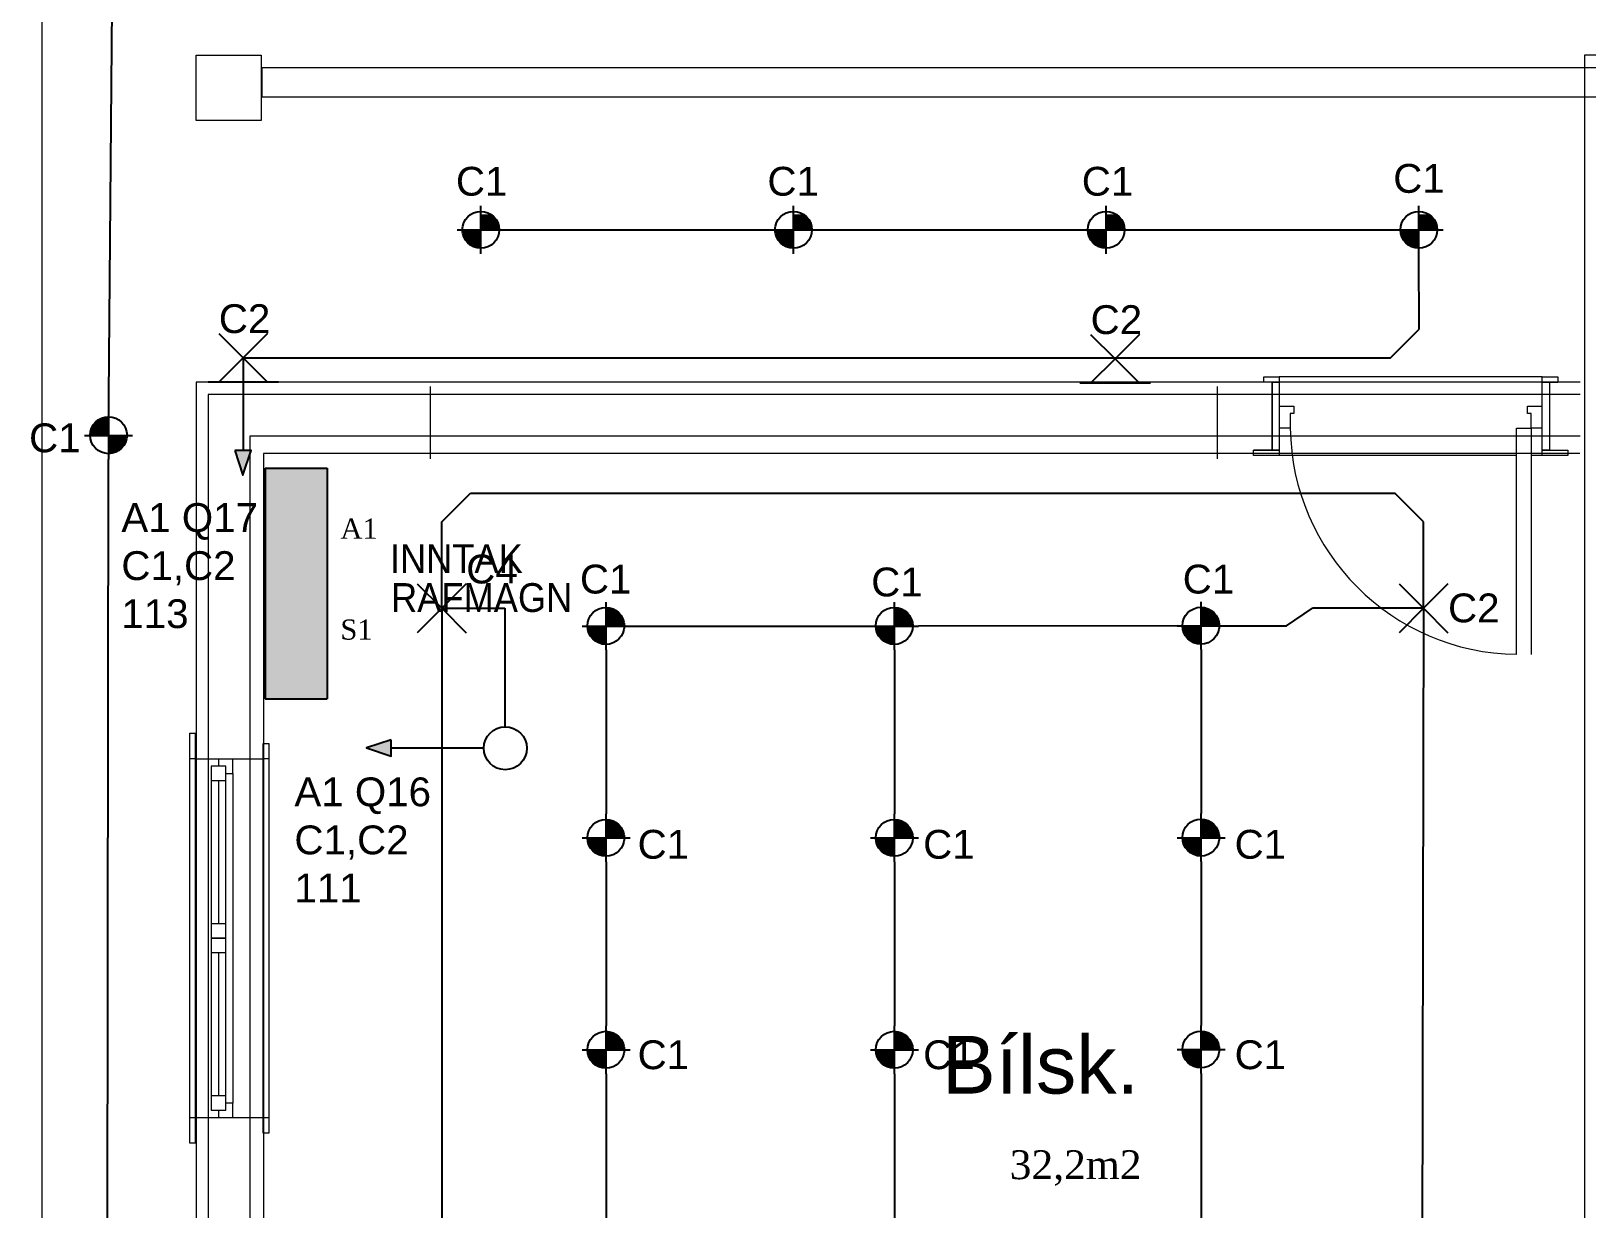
# Model space of a CAD drawing. Header units: millimetres. Extents: x 122681 to 489967, y 7796 to 82317.
# Drawn here: x 130197 to 135591, y 47527 to 51612 of the extents above; entities that cross this region are included whole.
import ezdxf

# ---------------------------------------------------------------- set-up
doc = ezdxf.new("R2010")
doc.units = ezdxf.units.MM
doc.layers.add('Grunnur', color=252, linetype='Continuous', lineweight=18)
doc.layers.add('R-Töflur', color=7, linetype='Continuous', lineweight=25)
for name, color, linetype in [('PDF2_Text', 7, 'Continuous'), ('PDF_R-SKYR-TEXTI', 7, 'Continuous'), ('PDF_R-TAKN-LAGSPENNA', 7, 'Continuous'), ('PDF_Text', 7, 'Continuous'), ('R-TAKN-LAGSPENNA', 7, 'Continuous')]:
    doc.layers.add(name, color=color, linetype=linetype)
doc.styles.add('PDF Arial', font='arial.ttf')
doc.styles.get("Standard").update_dxf_attribs({"font": 'arial.ttf'})
doc.styles.add('Standard 100', font='times.ttf', dxfattribs={"height": 100})
doc.styles.add('T-100', font='arial.ttf', dxfattribs={"width": 0.9, "height": 200})

msp = doc.modelspace()

# ---------------------------------------------------------------- hatches: boundary and pattern name
at = {"layer": 'R-Töflur', "linetype": 'Continuous', "lineweight": 25}
h = msp.add_hatch(color=256, dxfattribs=at)
h.dxf.hatch_style = 1
h.paths.add_polyline_path([(131008.1, 49296.4), (131223.2, 49296.4), (131223.6, 50096.5), (131008.6, 50096.5)])

# ---------------------------------------------------------------- linework, layer by layer
at = {"color": 7, "linetype": 'Continuous', "lineweight": 25}
for p, q in [((130465.6, 50210.5), (130477.6, 51696.4)), ((131840.3, 50922.5), (132758.3, 50922.5)), ((132924.5, 50922.5), (133842.5, 50922.5)), ((134008.6, 50922.5), (134926.6, 50922.5)), ((135009.8, 50578.7), (135009.2, 50840)), ((134910, 50478.7), (135009.8, 50578.7)), ((130932.5, 50478.7), (132567.2, 50478.7)), ((132567.2, 50478.7), (133958.7, 50478.7)), ((133958.7, 50478.7), (134910, 50478.7)), ((130463, 48376.3), (130464.9, 50126.3)), ((131620.8, 49910), (131720.8, 50010)), ((131720.8, 50010), (134925.5, 50010)), ((135025.4, 49910), (134925.5, 50010)), ((131620.8, 49610), (131620.8, 49910)), ((135024.8, 49610), (135025.4, 49910)), ((134550, 49549.3), (134640, 49610)), ((135024.8, 49610), (134640, 49610)), ((132274.1, 49548.3), (133108, 49548.3)), ((134171, 49549.3), (133274.1, 49548.3)), ((134337.1, 49549.3), (134550, 49549.3)), ((130461, 46460.2), (130463, 48376.3))]:
    msp.add_line(p, q, dxfattribs=at)
for p, q in [((130932.5, 50478.7), (130932.5, 50155.9)), ((134253.5, 49466.7), (134253.5, 48897.8)), ((132190.5, 49465.8), (132190.5, 48896.9)), ((133190.5, 49465.8), (133190.5, 48896.9)), ((131766.5, 49124.6), (131443.8, 49124.6)), ((132190.5, 48730.7), (132190.5, 48161.8)), ((133190.5, 48730.7), (133190.5, 48161.8)), ((134253.5, 48731.6), (134253.5, 48162.7)), ((132190.5, 47995.6), (132190.5, 47426.7)), ((133190.5, 47995.6), (133190.5, 47426.7)), ((134253.5, 47996.6), (134253.5, 47427.6))]:
    msp.add_line(p, q)
at = {"color": 2, "true_color": 0xf1eb1f}
for p, q in [((131620.8, 49610), (131620.8, 44000)), ((135024.8, 49610), (135014.7, 44000))]:
    msp.add_line(p, q, dxfattribs=at)
at = {"layer": 'Grunnur', "color": 252, "linetype": 'Continuous', "lineweight": 18}
for p, q in [((130234.4, 51936.7), (130234.4, 41139.4)), ((138579.1, 51528.3), (135582.8, 51528.3)), ((135582.8, 51528.3), (135582.8, 41558.3)), ((134470.8, 50394), (134470.8, 50413)), ((134470.8, 50413), (134524.8, 50413)), ((134524.8, 50394), (134470.8, 50394)), ((134499.8, 50394), (134470.8, 50394)), ((134499.8, 50159), (134499.8, 50394)), ((134499.8, 50394), (134524.8, 50394)), ((134499.8, 50394), (134499.8, 50381)), ((134524.8, 50413), (134524.8, 50394)), ((135436.8, 50413), (134524.8, 50413)), ((134524.8, 50396.5), (134524.8, 50159)), ((135436.8, 50413), (135490.8, 50413)), ((135436.8, 50394), (135436.8, 50413)), ((135436.8, 50159), (135436.8, 50396.5)), ((135436.8, 50394), (135461.8, 50394)), ((135490.8, 50394), (135436.8, 50394)), ((135461.8, 50394), (135461.8, 50159)), ((135461.8, 50394), (135490.8, 50394)), ((135461.8, 50394), (135461.8, 50381)), ((135490.8, 50413), (135490.8, 50394)), ((131582, 50129), (131582, 50379)), ((134310.1, 50129), (134310.1, 50379)), ((134499.8, 50381), (134499.8, 50343)), ((134499.8, 50343), (134499.8, 50320.3)), ((135461.8, 50381), (135461.8, 50343)), ((135461.8, 50343), (135461.8, 50320.3)), ((134499.8, 50320.3), (134499.8, 50244.1)), ((134524.8, 50320.3), (134524.8, 50244.1)), ((134524.8, 50311.4), (134575.6, 50311.4)), ((134575.6, 50286), (134562.9, 50286)), ((134562.9, 50286), (134562.9, 50235.2)), ((134575.6, 50311.4), (134575.6, 50286)), ((135386, 50286), (135386, 50311.4)), ((135386, 50311.4), (135436.8, 50311.4)), ((135398.7, 50286), (135386, 50286)), ((135398.7, 50235.2), (135398.7, 50286)), ((135436.8, 50244.1), (135436.8, 50320.3)), ((135461.8, 50320.3), (135461.8, 50244.1)), ((134499.8, 50244.1), (134499.8, 50203)), ((134562.9, 50235.2), (134524.8, 50235.2)), ((135347.9, 49450.4), (135347.9, 50235.2)), ((135347.9, 50235.2), (135398.7, 50235.2)), ((135436.8, 50235.2), (135398.7, 50235.2)), ((135398.7, 50235.2), (135398.7, 49450.4)), ((135461.8, 50244.1), (135461.8, 50203)), ((134499.8, 50203), (134499.8, 50190.5)), ((134499.8, 50190.5), (134499.8, 50171.5)), ((134499.8, 50171.5), (134499.8, 50159)), ((135461.8, 50203), (135461.8, 50190.5)), ((135461.8, 50190.5), (135461.8, 50171.5)), ((135461.8, 50171.5), (135461.8, 50159)), ((134435.8, 50140), (134435.8, 50159)), ((134435.8, 50159), (134524.8, 50159)), ((134499.8, 50159), (134435.8, 50159)), ((134524.8, 50140), (134435.8, 50140)), ((134524.8, 50159), (134499.8, 50159)), ((134524.8, 50159), (134524.8, 50140)), ((135347.9, 50140), (134524.8, 50140)), ((135436.8, 50140), (135398.7, 50140)), ((135461.8, 50159), (135436.8, 50159)), ((135436.8, 50159), (135525.8, 50159)), ((135436.8, 50140), (135436.8, 50159)), ((135525.8, 50140), (135436.8, 50140)), ((135461.8, 50159), (135525.8, 50159)), ((135525.8, 50159), (135525.8, 50140)), ((130747.8, 49176.6), (130766.8, 49176.6)), ((130747.8, 47754.6), (130747.8, 49176.6)), ((130747.8, 49087.6), (130747.8, 49176.6)), ((130747.8, 49176.6), (130766.8, 49176.6)), ((130766.8, 49176.6), (130766.8, 49087.6)), ((130766.8, 49087.6), (130766.8, 49176.6)), ((130766.8, 47754.6), (130766.8, 49176.6)), ((131001.8, 49141.6), (131020.8, 49141.6)), ((131001.8, 49087.6), (131001.8, 49141.6)), ((131001.8, 49141.6), (131020.8, 49141.6)), ((131001.8, 49087.6), (131001.8, 49141.6)), ((131001.8, 47789.6), (131001.8, 49141.6)), ((131020.8, 49141.6), (131020.8, 47789.6)), ((131020.8, 49141.6), (131020.8, 49087.6)), ((130766.8, 49087.6), (130747.8, 49087.6)), ((130766.8, 49087.6), (130779.3, 49087.6)), ((130779.3, 49087.6), (130798.3, 49087.6)), ((130798.3, 49087.6), (130810.8, 49087.6)), ((130810.8, 49087.6), (130846.8, 49087.6)), ((130821.8, 49062.6), (130821.8, 49012.6)), ((130871.8, 49062.6), (130821.8, 49062.6)), ((130846.8, 49087.6), (130846.8, 49062.6)), ((130846.8, 49087.6), (130896.8, 49087.6)), ((130871.8, 49012.6), (130871.8, 49062.6)), ((130871.8, 49037.6), (130896.8, 49037.6)), ((130896.8, 49062.6), (130896.8, 49087.6)), ((130896.8, 49087.6), (130950.8, 49087.6)), ((130896.8, 49037.6), (130896.8, 49062.6)), ((130896.8, 49037.6), (130896.8, 48465.6)), ((130950.8, 49087.6), (130988.8, 49087.6)), ((130986.3, 49087.6), (131001.8, 49087.6)), ((131020.8, 49087.6), (131001.8, 49087.6)), ((130821.8, 49012.6), (130821.8, 48515.6)), ((130821.8, 49012.6), (130871.8, 49012.6)), ((130846.8, 49012.6), (130846.8, 48515.6)), ((130871.8, 48515.6), (130871.8, 49012.6)), ((130871.8, 48515.6), (130821.8, 48515.6)), ((130821.8, 48515.6), (130821.8, 48465.6)), ((130871.8, 48465.6), (130871.8, 48515.6)), ((130821.8, 48465.6), (130871.8, 48465.6)), ((130821.8, 48465.6), (130821.8, 48415.6)), ((130871.8, 48465.6), (130821.8, 48465.6)), ((130871.8, 48415.6), (130871.8, 48465.6)), ((130896.8, 48465.6), (130896.8, 47893.6)), ((130821.8, 48415.6), (130821.8, 47918.6)), ((130821.8, 48415.6), (130871.8, 48415.6)), ((130846.8, 48415.6), (130846.8, 47918.6)), ((130871.8, 47918.6), (130871.8, 48415.6)), ((130871.8, 47918.6), (130821.8, 47918.6)), ((130821.8, 47918.6), (130821.8, 47868.6)), ((130871.8, 47868.6), (130871.8, 47918.6)), ((130821.8, 47868.6), (130871.8, 47868.6)), ((130846.8, 47868.6), (130846.8, 47843.6)), ((130896.8, 47893.6), (130871.8, 47893.6)), ((130896.8, 47868.6), (130896.8, 47893.6)), ((130896.8, 47843.6), (130896.8, 47868.6)), ((130747.8, 47754.6), (130747.8, 47843.6)), ((130747.8, 47843.6), (130766.8, 47843.6)), ((130766.8, 47843.6), (130766.8, 47754.6)), ((130766.8, 47843.6), (130766.8, 47754.6)), ((130766.8, 47843.6), (130779.3, 47843.6)), ((130779.3, 47843.6), (130798.3, 47843.6)), ((130798.3, 47843.6), (130810.8, 47843.6)), ((130810.8, 47843.6), (130846.8, 47843.6)), ((130846.8, 47843.6), (130896.8, 47843.6)), ((130896.8, 47843.6), (130950.8, 47843.6)), ((130950.8, 47843.6), (130988.8, 47843.6)), ((130986.3, 47843.6), (131001.8, 47843.6)), ((131001.8, 47789.6), (131001.8, 47843.6)), ((131001.8, 47843.6), (131020.8, 47843.6)), ((131001.8, 47843.6), (131001.8, 47789.6)), ((131020.8, 47843.6), (131020.8, 47789.6)), ((130766.8, 47754.6), (130747.8, 47754.6)), ((130766.8, 47754.6), (130747.8, 47754.6)), ((131020.8, 47789.6), (131001.8, 47789.6)), ((131020.8, 47789.6), (131001.8, 47789.6))]:
    msp.add_line(p, q, dxfattribs=at)
for points in [[(130768.8, 51528.3), (130994.9, 51528.3), (130994.9, 51302.2), (130768.8, 51302.2)], [(130997.9, 51486.3), (135629.7, 51486.3), (135629.7, 51383.7), (130997.9, 51383.7)]]:
    msp.add_lwpolyline(points, close=True, dxfattribs=at)
for points in [[(135567.8, 50394), (130768.8, 50394), (130768.8, 41828.4), (130768.8, 41558.3), (135567.8, 41558.3)], [(135567.8, 50352), (130810.8, 50352), (130810.8, 41828.4), (130810.8, 41600.3), (135567.8, 41600.3)], [(135567.8, 50207), (130955.8, 50207), (130955.8, 41828.4), (130955.8, 41745.3), (135567.8, 41745.3)], [(135567, 50147.3), (131003, 50147.3), (131003, 41816.7), (131003, 41781.5), (135567, 41781.5)]]:
    msp.add_lwpolyline(points, dxfattribs=at)
msp.add_arc((135357.1, 50244.6), 794.2, 180.6774, 269.3372, dxfattribs=at)
at = {"layer": 'PDF2_Text', "color": 7, "linetype": 'Continuous', "lineweight": 25}
for p, q in [((131620.8, 49610), (131840, 49610)), ((131840, 49610), (131840, 49200))]:
    msp.add_line(p, q, dxfattribs=at)
at = {"layer": 'PDF_R-SKYR-TEXTI', "lineweight": 25}
for points in [[(131756.7, 50840), (131756.7, 51006.2)], [(132840.9, 50840), (132840.9, 51006.2)], [(133925, 50840), (133925, 51006.2)], [(135009.2, 50840), (135009.2, 51006.2)], [(131674.2, 50922.5), (131840.3, 50922.5)], [(132758.3, 50922.5), (132924.5, 50922.5)], [(133842.5, 50922.5), (134008.6, 50922.5)], [(134926.6, 50922.5), (135092.8, 50922.5)], [(130465.1, 50292.5), (130464.9, 50126.3)], [(130382.5, 50210), (130548.6, 50209.8)], [(132190.5, 49465.8), (132190.5, 49631.9)], [(133190.5, 49465.8), (133190.5, 49631.9)], [(134253.5, 49466.7), (134253.5, 49632.9)], [(132108, 49548.3), (132274.1, 49548.3)], [(133108, 49548.3), (133274.1, 49548.3)], [(134171, 49549.3), (134337.1, 49549.3)], [(132190.5, 48730.7), (132190.5, 48896.9)], [(133190.5, 48730.7), (133190.5, 48896.9)], [(134253.5, 48731.6), (134253.5, 48897.8)], [(132108, 48813.3), (132274.1, 48813.3)], [(133108, 48813.3), (133274.1, 48813.3)], [(134171, 48814.2), (134337.1, 48814.2)], [(132190.5, 47995.6), (132190.5, 48161.8)], [(133190.5, 47995.6), (133190.5, 48161.8)], [(134253.5, 47996.6), (134253.5, 48162.7)], [(132108, 48078.2), (132274.1, 48078.2)], [(133108, 48078.2), (133274.1, 48078.2)], [(134171, 48079.1), (134337.1, 48079.1)]]:
    msp.add_lwpolyline(points, dxfattribs=at)
for centre in [(131756.2, 50923.1), (132840.3, 50923.1), (133924.5, 50923.1), (135008.6, 50923.1), (130465.6, 50210.5), (132190, 49548.9), (133190, 49548.9), (134253, 49549.8), (132190, 48813.8), (133190, 48813.8), (134253, 48814.7), (132190, 48078.7), (133190, 48078.7), (134253, 48079.6)]:
    msp.add_circle(centre, 64, dxfattribs=at)
at = {"layer": 'PDF_R-SKYR-TEXTI', "transparency": 33554559}
for points in [[(131792.7, 50976.5), (131756.7, 50976.5), (131802.2, 50968.1)], [(131756.7, 50976.5), (131802.2, 50968.1), (131756.7, 50968.1)], [(132876.8, 50976.5), (132840.9, 50976.5), (132886.4, 50968.1)], [(132840.9, 50976.5), (132886.4, 50968.1), (132840.9, 50968.1)], [(133961, 50976.5), (133925, 50976.5), (133970.5, 50968.1)], [(133925, 50976.5), (133970.5, 50968.1), (133925, 50968.1)], [(135045.1, 50976.5), (135009.2, 50976.5), (135054.7, 50968.1)], [(135009.2, 50976.5), (135054.7, 50968.1), (135009.2, 50968.1)], [(131756.7, 50922.5), (131693.2, 50922.5), (131756.7, 50912)], [(131693.2, 50922.5), (131756.7, 50912), (131694.3, 50912)], [(131802.2, 50968.1), (131756.7, 50968.1), (131809.6, 50958.5)], [(131756.7, 50968.1), (131809.6, 50958.5), (131756.7, 50958.5)], [(131809.6, 50958.5), (131756.7, 50958.5), (131816, 50946.9)], [(131756.7, 50958.5), (131816, 50946.9), (131756.7, 50946.9)], [(131816, 50946.9), (131756.7, 50946.9), (131819.1, 50935.2)], [(131756.7, 50946.9), (131819.1, 50935.2), (131756.7, 50935.2)], [(131819.1, 50935.2), (131756.7, 50935.2), (131821.3, 50922.5)], [(131756.7, 50935.2), (131821.3, 50922.5), (131756.7, 50922.5)], [(132840.9, 50922.5), (132777.4, 50922.5), (132840.9, 50912)], [(132777.4, 50922.5), (132840.9, 50912), (132778.4, 50912)], [(132886.4, 50968.1), (132840.9, 50968.1), (132893.8, 50958.5)], [(132840.9, 50968.1), (132893.8, 50958.5), (132840.9, 50958.5)], [(132893.8, 50958.5), (132840.9, 50958.5), (132900.1, 50946.9)], [(132840.9, 50958.5), (132900.1, 50946.9), (132840.9, 50946.9)], [(132900.1, 50946.9), (132840.9, 50946.9), (132903.3, 50935.2)], [(132840.9, 50946.9), (132903.3, 50935.2), (132840.9, 50935.2)], [(132903.3, 50935.2), (132840.9, 50935.2), (132905.4, 50922.5)], [(132840.9, 50935.2), (132905.4, 50922.5), (132840.9, 50922.5)], [(133925, 50922.5), (133861.5, 50922.5), (133925, 50912)], [(133861.5, 50922.5), (133925, 50912), (133862.6, 50912)], [(133970.5, 50968.1), (133925, 50968.1), (133977.9, 50958.5)], [(133925, 50968.1), (133977.9, 50958.5), (133925, 50958.5)], [(133977.9, 50958.5), (133925, 50958.5), (133984.3, 50946.9)], [(133925, 50958.5), (133984.3, 50946.9), (133925, 50946.9)], [(133984.3, 50946.9), (133925, 50946.9), (133987.4, 50935.2)], [(133925, 50946.9), (133987.4, 50935.2), (133925, 50935.2)], [(133987.4, 50935.2), (133925, 50935.2), (133989.6, 50922.5)], [(133925, 50935.2), (133989.6, 50922.5), (133925, 50922.5)], [(135009.2, 50922.5), (134945.7, 50922.5), (135009.2, 50912)], [(134945.7, 50922.5), (135009.2, 50912), (134946.7, 50912)], [(135054.7, 50968.1), (135009.2, 50968.1), (135062.1, 50958.5)], [(135009.2, 50968.1), (135062.1, 50958.5), (135009.2, 50958.5)], [(135062.1, 50958.5), (135009.2, 50958.5), (135068.4, 50946.9)], [(135009.2, 50958.5), (135068.4, 50946.9), (135009.2, 50946.9)], [(135068.4, 50946.9), (135009.2, 50946.9), (135071.6, 50935.2)], [(135009.2, 50946.9), (135071.6, 50935.2), (135009.2, 50935.2)], [(135071.6, 50935.2), (135009.2, 50935.2), (135073.7, 50922.5)], [(135009.2, 50935.2), (135073.7, 50922.5), (135009.2, 50922.5)], [(131756.7, 50912), (131694.3, 50912), (131756.7, 50901.4)], [(131694.3, 50912), (131756.7, 50901.4), (131696.4, 50901.4)], [(131756.7, 50901.4), (131696.4, 50901.4), (131756.7, 50890.8)], [(131696.4, 50901.4), (131756.7, 50890.8), (131701.7, 50890.8)], [(131756.7, 50890.8), (131701.7, 50890.8), (131756.7, 50882.3)], [(131701.7, 50890.8), (131756.7, 50882.3), (131708, 50882.3)], [(131756.7, 50882.3), (131708, 50882.3), (131756.7, 50873.9)], [(131708, 50882.3), (131756.7, 50873.9), (131715.4, 50873.9)], [(131756.7, 50873.9), (131715.4, 50873.9), (131756.7, 50867.5)], [(131715.4, 50873.9), (131756.7, 50867.5), (131725, 50867.5)], [(132840.9, 50912), (132778.4, 50912), (132840.9, 50901.4)], [(132778.4, 50912), (132840.9, 50901.4), (132780.5, 50901.4)], [(132840.9, 50901.4), (132780.5, 50901.4), (132840.9, 50890.8)], [(132780.5, 50901.4), (132840.9, 50890.8), (132785.8, 50890.8)], [(132840.9, 50890.8), (132785.8, 50890.8), (132840.9, 50882.3)], [(132785.8, 50890.8), (132840.9, 50882.3), (132792.2, 50882.3)], [(132840.9, 50882.3), (132792.2, 50882.3), (132840.9, 50873.9)], [(132792.2, 50882.3), (132840.9, 50873.9), (132799.6, 50873.9)], [(132840.9, 50873.9), (132799.6, 50873.9), (132840.9, 50867.5)], [(132799.6, 50873.9), (132840.9, 50867.5), (132809.1, 50867.5)], [(133925, 50912), (133862.6, 50912), (133925, 50901.4)], [(133862.6, 50912), (133925, 50901.4), (133864.7, 50901.4)], [(133925, 50901.4), (133864.7, 50901.4), (133925, 50890.8)], [(133864.7, 50901.4), (133925, 50890.8), (133870, 50890.8)], [(133925, 50890.8), (133870, 50890.8), (133925, 50882.3)], [(133870, 50890.8), (133925, 50882.3), (133876.3, 50882.3)], [(133925, 50882.3), (133876.3, 50882.3), (133925, 50873.9)], [(133876.3, 50882.3), (133925, 50873.9), (133883.7, 50873.9)], [(133925, 50873.9), (133883.7, 50873.9), (133925, 50867.5)], [(133883.7, 50873.9), (133925, 50867.5), (133893.3, 50867.5)], [(135009.2, 50912), (134946.7, 50912), (135009.2, 50901.4)], [(134946.7, 50912), (135009.2, 50901.4), (134948.8, 50901.4)], [(135009.2, 50901.4), (134948.8, 50901.4), (135009.2, 50890.8)], [(134948.8, 50901.4), (135009.2, 50890.8), (134954.1, 50890.8)], [(135009.2, 50890.8), (134954.1, 50890.8), (135009.2, 50882.3)], [(134954.1, 50890.8), (135009.2, 50882.3), (134960.5, 50882.3)], [(135009.2, 50882.3), (134960.5, 50882.3), (135009.2, 50873.9)], [(134960.5, 50882.3), (135009.2, 50873.9), (134967.9, 50873.9)], [(135009.2, 50873.9), (134967.9, 50873.9), (135009.2, 50867.5)], [(134967.9, 50873.9), (135009.2, 50867.5), (134977.4, 50867.5)], [(131756.7, 50867.5), (131725, 50867.5), (131756.7, 50863.3)], [(131725, 50867.5), (131756.7, 50863.3), (131735.5, 50863.3)], [(131735.5, 50863.3), (131746.1, 50860.1), (131756.7, 50860.1)], [(131735.5, 50863.3), (131756.7, 50863.3), (131756.7, 50860.1)], [(131746.1, 50860.1), (131756.7, 50860.1), (131756.7, 50859)], [(132840.9, 50867.5), (132809.1, 50867.5), (132840.9, 50863.3)], [(132809.1, 50867.5), (132840.9, 50863.3), (132819.7, 50863.3)], [(132819.7, 50863.3), (132830.3, 50860.1), (132840.9, 50860.1)], [(132819.7, 50863.3), (132840.9, 50863.3), (132840.9, 50860.1)], [(132830.3, 50860.1), (132840.9, 50860.1), (132840.9, 50859)], [(133925, 50867.5), (133893.3, 50867.5), (133925, 50863.3)], [(133893.3, 50867.5), (133925, 50863.3), (133903.8, 50863.3)], [(133903.8, 50863.3), (133914.4, 50860.1), (133925, 50860.1)], [(133903.8, 50863.3), (133925, 50863.3), (133925, 50860.1)], [(133914.4, 50860.1), (133925, 50860.1), (133925, 50859)], [(135009.2, 50867.5), (134977.4, 50867.5), (135009.2, 50863.3)], [(134977.4, 50867.5), (135009.2, 50863.3), (134988, 50863.3)], [(134988, 50863.3), (134998.6, 50860.1), (135009.2, 50860.1)], [(134988, 50863.3), (135009.2, 50863.3), (135009.2, 50860.1)], [(134998.6, 50860.1), (135009.2, 50860.1), (135009.2, 50859)], [(130405.8, 50231.2), (130402.6, 50220.6), (130402.6, 50210)], [(130405.8, 50231.2), (130405.8, 50210), (130402.6, 50210)], [(130410, 50210), (130410, 50241.7), (130405.8, 50210)], [(130410, 50241.7), (130405.8, 50210), (130405.8, 50231.2)], [(130416.3, 50210), (130416.4, 50251.3), (130410, 50210)], [(130416.4, 50251.3), (130410, 50210), (130410, 50241.7)], [(130424.8, 50210), (130424.9, 50258.7), (130416.3, 50210)], [(130424.9, 50258.7), (130416.3, 50210), (130416.4, 50251.3)], [(130433.3, 50210), (130433.3, 50265), (130424.8, 50210)], [(130433.3, 50265), (130424.8, 50210), (130424.9, 50258.7)], [(130443.9, 50210), (130443.9, 50270.3), (130433.3, 50210)], [(130443.9, 50270.3), (130433.3, 50210), (130433.3, 50265)], [(130454.4, 50210), (130454.5, 50272.4), (130443.9, 50210)], [(130454.5, 50272.4), (130443.9, 50210), (130443.9, 50270.3)], [(130465, 50209.9), (130465.1, 50273.4), (130454.4, 50210)], [(130465.1, 50273.4), (130454.4, 50210), (130454.5, 50272.4)], [(130402.6, 50220.6), (130402.6, 50210), (130401.5, 50210)], [(130477.7, 50147.5), (130477.7, 50209.9), (130465, 50145.4)], [(130477.7, 50209.9), (130465, 50145.4), (130465, 50209.9)], [(130489.3, 50150.6), (130489.4, 50209.9), (130477.7, 50147.5)], [(130489.4, 50209.9), (130477.7, 50147.5), (130477.7, 50209.9)], [(130501, 50157), (130501, 50209.9), (130489.3, 50150.6)], [(130501, 50209.9), (130489.3, 50150.6), (130489.4, 50209.9)], [(130510.5, 50164.4), (130510.5, 50209.9), (130501, 50157)], [(130510.5, 50209.9), (130501, 50157), (130501, 50209.9)], [(130519, 50173.9), (130519, 50209.9), (130510.5, 50164.4)], [(130519, 50209.9), (130510.5, 50164.4), (130510.5, 50209.9)], [(130524.3, 50185.5), (130524.3, 50209.9), (130519, 50173.9)], [(130524.3, 50209.9), (130519, 50173.9), (130519, 50209.9)], [(130528.5, 50197.2), (130528.5, 50209.9), (130524.3, 50185.5)], [(130528.5, 50209.9), (130524.3, 50185.5), (130524.3, 50209.9)], [(130529.6, 50209.9), (130528.5, 50197.2), (130528.5, 50209.9)], [(132190.5, 49612.9), (132203.2, 49611.8), (132190.5, 49611.8)], [(132203.2, 49611.8), (132190.5, 49611.8), (132214.9, 49607.6)], [(132190.5, 49611.8), (132214.9, 49607.6), (132190.5, 49607.6)], [(132214.9, 49607.6), (132190.5, 49607.6), (132226.5, 49602.3)], [(132190.5, 49607.6), (132226.5, 49602.3), (132190.5, 49602.3)], [(132226.5, 49602.3), (132190.5, 49602.3), (132236, 49593.8)], [(132190.5, 49602.3), (132236, 49593.8), (132190.5, 49593.8)], [(132236, 49593.8), (132190.5, 49593.8), (132243.4, 49584.3)], [(132190.5, 49593.8), (132243.4, 49584.3), (132190.5, 49584.3)], [(132243.4, 49584.3), (132190.5, 49584.3), (132249.8, 49572.7)], [(132190.5, 49584.3), (132249.8, 49572.7), (132190.5, 49572.7)], [(133190.5, 49612.9), (133203.2, 49611.8), (133190.5, 49611.8)], [(133203.2, 49611.8), (133190.5, 49611.8), (133214.9, 49607.6)], [(133190.5, 49611.8), (133214.9, 49607.6), (133190.5, 49607.6)], [(133214.9, 49607.6), (133190.5, 49607.6), (133226.5, 49602.3)], [(133190.5, 49607.6), (133226.5, 49602.3), (133190.5, 49602.3)], [(133226.5, 49602.3), (133190.5, 49602.3), (133236, 49593.8)], [(133190.5, 49602.3), (133236, 49593.8), (133190.5, 49593.8)], [(133236, 49593.8), (133190.5, 49593.8), (133243.4, 49584.3)], [(133190.5, 49593.8), (133243.4, 49584.3), (133190.5, 49584.3)], [(133243.4, 49584.3), (133190.5, 49584.3), (133249.8, 49572.7)], [(133190.5, 49584.3), (133249.8, 49572.7), (133190.5, 49572.7)], [(134253.5, 49613.8), (134266.2, 49612.8), (134253.5, 49612.8)], [(134266.2, 49612.8), (134253.5, 49612.8), (134277.9, 49608.5)], [(134253.5, 49612.8), (134277.9, 49608.5), (134253.5, 49608.5)], [(134277.9, 49608.5), (134253.5, 49608.5), (134289.5, 49603.2)], [(134253.5, 49608.5), (134289.5, 49603.2), (134253.5, 49603.2)], [(134289.5, 49603.2), (134253.5, 49603.2), (134299, 49594.8)], [(134253.5, 49603.2), (134299, 49594.8), (134253.5, 49594.8)], [(134299, 49594.8), (134253.5, 49594.8), (134306.4, 49585.2)], [(134253.5, 49594.8), (134306.4, 49585.2), (134253.5, 49585.2)], [(134306.4, 49585.2), (134253.5, 49585.2), (134312.8, 49573.6)], [(134253.5, 49585.2), (134312.8, 49573.6), (134253.5, 49573.6)], [(132190.5, 49548.3), (132127, 49548.3), (132190.5, 49537.7)], [(132127, 49548.3), (132190.5, 49537.7), (132128.1, 49537.7)], [(132190.5, 49537.7), (132128.1, 49537.7), (132190.5, 49527.2)], [(132128.1, 49537.7), (132190.5, 49527.2), (132130.2, 49527.2)], [(132190.5, 49527.2), (132130.2, 49527.2), (132190.5, 49516.6)], [(132130.2, 49527.2), (132190.5, 49516.6), (132135.5, 49516.6)], [(132249.8, 49572.7), (132190.5, 49572.7), (132253, 49561)], [(132190.5, 49572.7), (132253, 49561), (132190.5, 49561)], [(132253, 49561), (132190.5, 49561), (132255.1, 49548.3)], [(132190.5, 49561), (132255.1, 49548.3), (132190.5, 49548.3)], [(133190.5, 49548.3), (133127, 49548.3), (133190.5, 49537.7)], [(133127, 49548.3), (133190.5, 49537.7), (133128.1, 49537.7)], [(133190.5, 49537.7), (133128.1, 49537.7), (133190.5, 49527.2)], [(133128.1, 49537.7), (133190.5, 49527.2), (133130.2, 49527.2)], [(133190.5, 49527.2), (133130.2, 49527.2), (133190.5, 49516.6)], [(133130.2, 49527.2), (133190.5, 49516.6), (133135.5, 49516.6)], [(133249.8, 49572.7), (133190.5, 49572.7), (133253, 49561)], [(133190.5, 49572.7), (133253, 49561), (133190.5, 49561)], [(133253, 49561), (133190.5, 49561), (133255.1, 49548.3)], [(133190.5, 49561), (133255.1, 49548.3), (133190.5, 49548.3)], [(134253.5, 49549.3), (134190, 49549.3), (134253.5, 49538.7)], [(134190, 49549.3), (134253.5, 49538.7), (134191.1, 49538.7)], [(134253.5, 49538.7), (134191.1, 49538.7), (134253.5, 49528.1)], [(134191.1, 49538.7), (134253.5, 49528.1), (134193.2, 49528.1)], [(134253.5, 49528.1), (134193.2, 49528.1), (134253.5, 49517.5)], [(134193.2, 49528.1), (134253.5, 49517.5), (134198.5, 49517.5)], [(134312.8, 49573.6), (134253.5, 49573.6), (134316, 49562)], [(134253.5, 49573.6), (134316, 49562), (134253.5, 49562)], [(134316, 49562), (134253.5, 49562), (134318.1, 49549.3)], [(134253.5, 49562), (134318.1, 49549.3), (134253.5, 49549.3)], [(132190.5, 49516.6), (132135.5, 49516.6), (132190.5, 49508.1)], [(132135.5, 49516.6), (132190.5, 49508.1), (132141.8, 49508.1)], [(132190.5, 49508.1), (132141.8, 49508.1), (132190.5, 49499.6)], [(132141.8, 49508.1), (132190.5, 49499.6), (132149.3, 49499.6)], [(132190.5, 49499.6), (132149.3, 49499.6), (132190.5, 49493.3)], [(132149.3, 49499.6), (132190.5, 49493.3), (132158.8, 49493.3)], [(132190.5, 49493.3), (132158.8, 49493.3), (132190.5, 49489.1)], [(132158.8, 49493.3), (132190.5, 49489.1), (132169.4, 49489.1)], [(132169.4, 49489.1), (132179.9, 49485.9), (132190.5, 49485.9)], [(132169.4, 49489.1), (132190.5, 49489.1), (132190.5, 49485.9)], [(132179.9, 49485.9), (132190.5, 49485.9), (132190.5, 49484.8)], [(133190.5, 49516.6), (133135.5, 49516.6), (133190.5, 49508.1)], [(133135.5, 49516.6), (133190.5, 49508.1), (133141.8, 49508.1)], [(133190.5, 49508.1), (133141.8, 49508.1), (133190.5, 49499.6)], [(133141.8, 49508.1), (133190.5, 49499.6), (133149.3, 49499.6)], [(133190.5, 49499.6), (133149.3, 49499.6), (133190.5, 49493.3)], [(133149.3, 49499.6), (133190.5, 49493.3), (133158.8, 49493.3)], [(133190.5, 49493.3), (133158.8, 49493.3), (133190.5, 49489.1)], [(133158.8, 49493.3), (133190.5, 49489.1), (133169.4, 49489.1)], [(133169.4, 49489.1), (133179.9, 49485.9), (133190.5, 49485.9)], [(133169.4, 49489.1), (133190.5, 49489.1), (133190.5, 49485.9)], [(133179.9, 49485.9), (133190.5, 49485.9), (133190.5, 49484.8)], [(134253.5, 49517.5), (134198.5, 49517.5), (134253.5, 49509)], [(134198.5, 49517.5), (134253.5, 49509), (134204.8, 49509)], [(134253.5, 49509), (134204.8, 49509), (134253.5, 49500.6)], [(134204.8, 49509), (134253.5, 49500.6), (134212.3, 49500.6)], [(134253.5, 49500.6), (134212.3, 49500.6), (134253.5, 49494.2)], [(134212.3, 49500.6), (134253.5, 49494.2), (134221.8, 49494.2)], [(134253.5, 49494.2), (134221.8, 49494.2), (134253.5, 49490)], [(134221.8, 49494.2), (134253.5, 49490), (134232.4, 49490)], [(134232.4, 49490), (134242.9, 49486.8), (134253.5, 49486.8)], [(134232.4, 49490), (134253.5, 49490), (134253.5, 49486.8)], [(134242.9, 49486.8), (134253.5, 49486.8), (134253.5, 49485.8)], [(132190.5, 48877.8), (132203.2, 48876.7), (132190.5, 48876.7)], [(132203.2, 48876.7), (132190.5, 48876.7), (132214.9, 48872.5)], [(132190.5, 48876.7), (132214.9, 48872.5), (132190.5, 48872.5)], [(132214.9, 48872.5), (132190.5, 48872.5), (132226.5, 48867.2)], [(132190.5, 48872.5), (132226.5, 48867.2), (132190.5, 48867.2)], [(133190.5, 48877.8), (133203.2, 48876.7), (133190.5, 48876.7)], [(133203.2, 48876.7), (133190.5, 48876.7), (133214.9, 48872.5)], [(133190.5, 48876.7), (133214.9, 48872.5), (133190.5, 48872.5)], [(133214.9, 48872.5), (133190.5, 48872.5), (133226.5, 48867.2)], [(133190.5, 48872.5), (133226.5, 48867.2), (133190.5, 48867.2)], [(134253.5, 48878.7), (134266.2, 48877.7), (134253.5, 48877.7)], [(134266.2, 48877.7), (134253.5, 48877.7), (134277.9, 48873.4)], [(134253.5, 48877.7), (134277.9, 48873.4), (134253.5, 48873.4)], [(134277.9, 48873.4), (134253.5, 48873.4), (134289.5, 48868.2)], [(134253.5, 48873.4), (134289.5, 48868.2), (134253.5, 48868.2)], [(132226.5, 48867.2), (132190.5, 48867.2), (132236, 48858.8)], [(132190.5, 48867.2), (132236, 48858.8), (132190.5, 48858.8)], [(132236, 48858.8), (132190.5, 48858.8), (132243.4, 48849.2)], [(132190.5, 48858.8), (132243.4, 48849.2), (132190.5, 48849.2)], [(132243.4, 48849.2), (132190.5, 48849.2), (132249.8, 48837.6)], [(132190.5, 48849.2), (132249.8, 48837.6), (132190.5, 48837.6)], [(132249.8, 48837.6), (132190.5, 48837.6), (132253, 48826)], [(132190.5, 48837.6), (132253, 48826), (132190.5, 48826)], [(132253, 48826), (132190.5, 48826), (132255.1, 48813.3)], [(132190.5, 48826), (132255.1, 48813.3), (132190.5, 48813.3)], [(133226.5, 48867.2), (133190.5, 48867.2), (133236, 48858.8)], [(133190.5, 48867.2), (133236, 48858.8), (133190.5, 48858.8)], [(133236, 48858.8), (133190.5, 48858.8), (133243.4, 48849.2)], [(133190.5, 48858.8), (133243.4, 48849.2), (133190.5, 48849.2)], [(133243.4, 48849.2), (133190.5, 48849.2), (133249.8, 48837.6)], [(133190.5, 48849.2), (133249.8, 48837.6), (133190.5, 48837.6)], [(133249.8, 48837.6), (133190.5, 48837.6), (133253, 48826)], [(133190.5, 48837.6), (133253, 48826), (133190.5, 48826)], [(133253, 48826), (133190.5, 48826), (133255.1, 48813.3)], [(133190.5, 48826), (133255.1, 48813.3), (133190.5, 48813.3)], [(134289.5, 48868.2), (134253.5, 48868.2), (134299, 48859.7)], [(134253.5, 48868.2), (134299, 48859.7), (134253.5, 48859.7)], [(134299, 48859.7), (134253.5, 48859.7), (134306.4, 48850.2)], [(134253.5, 48859.7), (134306.4, 48850.2), (134253.5, 48850.2)], [(134306.4, 48850.2), (134253.5, 48850.2), (134312.8, 48838.5)], [(134253.5, 48850.2), (134312.8, 48838.5), (134253.5, 48838.5)], [(134312.8, 48838.5), (134253.5, 48838.5), (134316, 48826.9)], [(134253.5, 48838.5), (134316, 48826.9), (134253.5, 48826.9)], [(134316, 48826.9), (134253.5, 48826.9), (134318.1, 48814.2)], [(134253.5, 48826.9), (134318.1, 48814.2), (134253.5, 48814.2)], [(132190.5, 48813.3), (132127, 48813.3), (132190.5, 48802.7)], [(132127, 48813.3), (132190.5, 48802.7), (132128.1, 48802.7)], [(132190.5, 48802.7), (132128.1, 48802.7), (132190.5, 48792.1)], [(132128.1, 48802.7), (132190.5, 48792.1), (132130.2, 48792.1)], [(132190.5, 48792.1), (132130.2, 48792.1), (132190.5, 48781.5)], [(132130.2, 48792.1), (132190.5, 48781.5), (132135.5, 48781.5)], [(132190.5, 48781.5), (132135.5, 48781.5), (132190.5, 48773)], [(132135.5, 48781.5), (132190.5, 48773), (132141.8, 48773)], [(132190.5, 48773), (132141.8, 48773), (132190.5, 48764.6)], [(132141.8, 48773), (132190.5, 48764.6), (132149.3, 48764.6)], [(133190.5, 48813.3), (133127, 48813.3), (133190.5, 48802.7)], [(133127, 48813.3), (133190.5, 48802.7), (133128.1, 48802.7)], [(133190.5, 48802.7), (133128.1, 48802.7), (133190.5, 48792.1)], [(133128.1, 48802.7), (133190.5, 48792.1), (133130.2, 48792.1)], [(133190.5, 48792.1), (133130.2, 48792.1), (133190.5, 48781.5)], [(133130.2, 48792.1), (133190.5, 48781.5), (133135.5, 48781.5)], [(133190.5, 48781.5), (133135.5, 48781.5), (133190.5, 48773)], [(133135.5, 48781.5), (133190.5, 48773), (133141.8, 48773)], [(133190.5, 48773), (133141.8, 48773), (133190.5, 48764.6)], [(133141.8, 48773), (133190.5, 48764.6), (133149.3, 48764.6)], [(134253.5, 48814.2), (134190, 48814.2), (134253.5, 48803.6)], [(134190, 48814.2), (134253.5, 48803.6), (134191.1, 48803.6)], [(134253.5, 48803.6), (134191.1, 48803.6), (134253.5, 48793)], [(134191.1, 48803.6), (134253.5, 48793), (134193.2, 48793)], [(134253.5, 48793), (134193.2, 48793), (134253.5, 48782.4)], [(134193.2, 48793), (134253.5, 48782.4), (134198.5, 48782.4)], [(134253.5, 48782.4), (134198.5, 48782.4), (134253.5, 48774)], [(134198.5, 48782.4), (134253.5, 48774), (134204.8, 48774)], [(134253.5, 48774), (134204.8, 48774), (134253.5, 48765.5)], [(134204.8, 48774), (134253.5, 48765.5), (134212.3, 48765.5)], [(134253.5, 48765.5), (134212.3, 48765.5), (134253.5, 48759.1)], [(134212.3, 48765.5), (134253.5, 48759.1), (134221.8, 48759.1)], [(132190.5, 48764.6), (132149.3, 48764.6), (132190.5, 48758.2)], [(132149.3, 48764.6), (132190.5, 48758.2), (132158.8, 48758.2)], [(132190.5, 48758.2), (132158.8, 48758.2), (132190.5, 48754)], [(132158.8, 48758.2), (132190.5, 48754), (132169.4, 48754)], [(132169.4, 48754), (132179.9, 48750.8), (132190.5, 48750.8)], [(132169.4, 48754), (132190.5, 48754), (132190.5, 48750.8)], [(132179.9, 48750.8), (132190.5, 48750.8), (132190.5, 48749.8)], [(133190.5, 48764.6), (133149.3, 48764.6), (133190.5, 48758.2)], [(133149.3, 48764.6), (133190.5, 48758.2), (133158.8, 48758.2)], [(133190.5, 48758.2), (133158.8, 48758.2), (133190.5, 48754)], [(133158.8, 48758.2), (133190.5, 48754), (133169.4, 48754)], [(133169.4, 48754), (133179.9, 48750.8), (133190.5, 48750.8)], [(133169.4, 48754), (133190.5, 48754), (133190.5, 48750.8)], [(133179.9, 48750.8), (133190.5, 48750.8), (133190.5, 48749.8)], [(134253.5, 48759.1), (134221.8, 48759.1), (134253.5, 48754.9)], [(134221.8, 48759.1), (134253.5, 48754.9), (134232.4, 48754.9)], [(134232.4, 48754.9), (134242.9, 48751.7), (134253.5, 48751.7)], [(134232.4, 48754.9), (134253.5, 48754.9), (134253.5, 48751.7)], [(134242.9, 48751.7), (134253.5, 48751.7), (134253.5, 48750.7)], [(132190.5, 48142.7), (132203.2, 48141.7), (132190.5, 48141.7)], [(132203.2, 48141.7), (132190.5, 48141.7), (132214.9, 48137.4)], [(132190.5, 48141.7), (132214.9, 48137.4), (132190.5, 48137.4)], [(132214.9, 48137.4), (132190.5, 48137.4), (132226.5, 48132.1)], [(132190.5, 48137.4), (132226.5, 48132.1), (132190.5, 48132.1)], [(132226.5, 48132.1), (132190.5, 48132.1), (132236, 48123.7)], [(132190.5, 48132.1), (132236, 48123.7), (132190.5, 48123.7)], [(132236, 48123.7), (132190.5, 48123.7), (132243.4, 48114.2)], [(132190.5, 48123.7), (132243.4, 48114.2), (132190.5, 48114.2)], [(133190.5, 48142.7), (133203.2, 48141.7), (133190.5, 48141.7)], [(133203.2, 48141.7), (133190.5, 48141.7), (133214.9, 48137.4)], [(133190.5, 48141.7), (133214.9, 48137.4), (133190.5, 48137.4)], [(133214.9, 48137.4), (133190.5, 48137.4), (133226.5, 48132.1)], [(133190.5, 48137.4), (133226.5, 48132.1), (133190.5, 48132.1)], [(133226.5, 48132.1), (133190.5, 48132.1), (133236, 48123.7)], [(133190.5, 48132.1), (133236, 48123.7), (133190.5, 48123.7)], [(133236, 48123.7), (133190.5, 48123.7), (133243.4, 48114.2)], [(133190.5, 48123.7), (133243.4, 48114.2), (133190.5, 48114.2)], [(134253.5, 48143.7), (134266.2, 48142.6), (134253.5, 48142.6)], [(134266.2, 48142.6), (134253.5, 48142.6), (134277.9, 48138.4)], [(134253.5, 48142.6), (134277.9, 48138.4), (134253.5, 48138.4)], [(134277.9, 48138.4), (134253.5, 48138.4), (134289.5, 48133.1)], [(134253.5, 48138.4), (134289.5, 48133.1), (134253.5, 48133.1)], [(134289.5, 48133.1), (134253.5, 48133.1), (134299, 48124.6)], [(134253.5, 48133.1), (134299, 48124.6), (134253.5, 48124.6)], [(134299, 48124.6), (134253.5, 48124.6), (134306.4, 48115.1)], [(134253.5, 48124.6), (134306.4, 48115.1), (134253.5, 48115.1)], [(132190.5, 48078.2), (132127, 48078.2), (132190.5, 48067.6)], [(132127, 48078.2), (132190.5, 48067.6), (132128.1, 48067.6)], [(132190.5, 48067.6), (132128.1, 48067.6), (132190.5, 48057)], [(132128.1, 48067.6), (132190.5, 48057), (132130.2, 48057)], [(132243.4, 48114.2), (132190.5, 48114.2), (132249.8, 48102.5)], [(132190.5, 48114.2), (132249.8, 48102.5), (132190.5, 48102.5)], [(132249.8, 48102.5), (132190.5, 48102.5), (132253, 48090.9)], [(132190.5, 48102.5), (132253, 48090.9), (132190.5, 48090.9)], [(132253, 48090.9), (132190.5, 48090.9), (132255.1, 48078.2)], [(132190.5, 48090.9), (132255.1, 48078.2), (132190.5, 48078.2)], [(133190.5, 48078.2), (133127, 48078.2), (133190.5, 48067.6)], [(133127, 48078.2), (133190.5, 48067.6), (133128.1, 48067.6)], [(133190.5, 48067.6), (133128.1, 48067.6), (133190.5, 48057)], [(133128.1, 48067.6), (133190.5, 48057), (133130.2, 48057)], [(133243.4, 48114.2), (133190.5, 48114.2), (133249.8, 48102.5)], [(133190.5, 48114.2), (133249.8, 48102.5), (133190.5, 48102.5)], [(133249.8, 48102.5), (133190.5, 48102.5), (133253, 48090.9)], [(133190.5, 48102.5), (133253, 48090.9), (133190.5, 48090.9)], [(133253, 48090.9), (133190.5, 48090.9), (133255.1, 48078.2)], [(133190.5, 48090.9), (133255.1, 48078.2), (133190.5, 48078.2)], [(134253.5, 48079.1), (134190, 48079.1), (134253.5, 48068.5)], [(134190, 48079.1), (134253.5, 48068.5), (134191.1, 48068.5)], [(134253.5, 48068.5), (134191.1, 48068.5), (134253.5, 48057.9)], [(134191.1, 48068.5), (134253.5, 48057.9), (134193.2, 48057.9)], [(134306.4, 48115.1), (134253.5, 48115.1), (134312.8, 48103.4)], [(134253.5, 48115.1), (134312.8, 48103.4), (134253.5, 48103.4)], [(134312.8, 48103.4), (134253.5, 48103.4), (134316, 48091.8)], [(134253.5, 48103.4), (134316, 48091.8), (134253.5, 48091.8)], [(134316, 48091.8), (134253.5, 48091.8), (134318.1, 48079.1)], [(134253.5, 48091.8), (134318.1, 48079.1), (134253.5, 48079.1)], [(132190.5, 48057), (132130.2, 48057), (132190.5, 48046.4)], [(132130.2, 48057), (132190.5, 48046.4), (132135.5, 48046.4)], [(132190.5, 48046.4), (132135.5, 48046.4), (132190.5, 48038)], [(132135.5, 48046.4), (132190.5, 48038), (132141.8, 48038)], [(132190.5, 48038), (132141.8, 48038), (132190.5, 48029.5)], [(132141.8, 48038), (132190.5, 48029.5), (132149.3, 48029.5)], [(132190.5, 48029.5), (132149.3, 48029.5), (132190.5, 48023.1)], [(132149.3, 48029.5), (132190.5, 48023.1), (132158.8, 48023.1)], [(132190.5, 48023.1), (132158.8, 48023.1), (132190.5, 48018.9)], [(132158.8, 48023.1), (132190.5, 48018.9), (132169.4, 48018.9)], [(132169.4, 48018.9), (132179.9, 48015.7), (132190.5, 48015.7)], [(132169.4, 48018.9), (132190.5, 48018.9), (132190.5, 48015.7)], [(132179.9, 48015.7), (132190.5, 48015.7), (132190.5, 48014.7)], [(133190.5, 48057), (133130.2, 48057), (133190.5, 48046.4)], [(133130.2, 48057), (133190.5, 48046.4), (133135.5, 48046.4)], [(133190.5, 48046.4), (133135.5, 48046.4), (133190.5, 48038)], [(133135.5, 48046.4), (133190.5, 48038), (133141.8, 48038)], [(133190.5, 48038), (133141.8, 48038), (133190.5, 48029.5)], [(133141.8, 48038), (133190.5, 48029.5), (133149.3, 48029.5)], [(133190.5, 48029.5), (133149.3, 48029.5), (133190.5, 48023.1)], [(133149.3, 48029.5), (133190.5, 48023.1), (133158.8, 48023.1)], [(133190.5, 48023.1), (133158.8, 48023.1), (133190.5, 48018.9)], [(133158.8, 48023.1), (133190.5, 48018.9), (133169.4, 48018.9)], [(133169.4, 48018.9), (133179.9, 48015.7), (133190.5, 48015.7)], [(133169.4, 48018.9), (133190.5, 48018.9), (133190.5, 48015.7)], [(133179.9, 48015.7), (133190.5, 48015.7), (133190.5, 48014.7)], [(134253.5, 48057.9), (134193.2, 48057.9), (134253.5, 48047.4)], [(134193.2, 48057.9), (134253.5, 48047.4), (134198.5, 48047.4)], [(134253.5, 48047.4), (134198.5, 48047.4), (134253.5, 48038.9)], [(134198.5, 48047.4), (134253.5, 48038.9), (134204.8, 48038.9)], [(134253.5, 48038.9), (134204.8, 48038.9), (134253.5, 48030.4)], [(134204.8, 48038.9), (134253.5, 48030.4), (134212.3, 48030.4)], [(134253.5, 48030.4), (134212.3, 48030.4), (134253.5, 48024.1)], [(134212.3, 48030.4), (134253.5, 48024.1), (134221.8, 48024.1)], [(134253.5, 48024.1), (134221.8, 48024.1), (134253.5, 48019.8)], [(134221.8, 48024.1), (134253.5, 48019.8), (134232.4, 48019.8)], [(134232.4, 48019.8), (134242.9, 48016.7), (134253.5, 48016.7)], [(134232.4, 48019.8), (134253.5, 48019.8), (134253.5, 48016.7)], [(134242.9, 48016.7), (134253.5, 48016.7), (134253.5, 48015.6)]]:
    msp.add_solid(points, dxfattribs=at)
at = {"layer": 'PDF_R-TAKN-LAGSPENNA', "lineweight": 25}
for points in [[(131017.2, 50563.4), (130932.5, 50478.7), (130847.9, 50394)], [(130847.9, 50563.4), (130932.5, 50478.7), (131017.2, 50394)], [(134040, 50560), (133955.3, 50475.3), (133870.7, 50390.7)], [(133870.7, 50560), (133955.3, 50475.3), (134040, 50390.7)], [(131055.3, 50394), (130810.8, 50394)], [(134078.1, 50390.7), (133833.6, 50390.7)]]:
    msp.add_lwpolyline(points, dxfattribs=at)
at = {"layer": 'PDF_R-TAKN-LAGSPENNA', "lineweight": 0}
for points in [[(130903.8, 50157.9), (130959.9, 50157.9), (130903.8, 50157.9)], [(131445.7, 49153.4), (131445.7, 49097.3), (131445.7, 49153.4)]]:
    msp.add_lwpolyline(points, close=True, dxfattribs=at)
at = {"layer": 'PDF_R-TAKN-LAGSPENNA', "lineweight": 25}
for points in [[(130903.8, 50157.9), (130931.3, 50072.2), (130959.9, 50157.9)], [(131445.7, 49153.4), (131360, 49125.9), (131445.7, 49097.3)]]:
    msp.add_lwpolyline(points, close=True, dxfattribs=at)
msp.add_circle((131841.1, 49124.6), 74.6, dxfattribs=at)
at = {"layer": 'PDF_R-TAKN-LAGSPENNA', "transparency": 33554559}
for points in [[(130931.3, 50072.2), (130903.8, 50157.9), (130959.9, 50157.9)], [(131360, 49125.9), (131445.7, 49153.4), (131445.7, 49097.3)]]:
    msp.add_solid(points, dxfattribs=at)
at = {"layer": 'R-TAKN-LAGSPENNA', "color": 7, "linetype": 'Continuous', "lineweight": 25}
for p, q in [((131536, 49694.9), (131620.8, 49610)), ((131705.7, 49694.9), (131620.8, 49610)), ((134940, 49694.9), (135024.8, 49610)), ((135109.7, 49694.9), (135024.8, 49610)), ((131620.8, 49610), (131536, 49525.1)), ((131620.8, 49610), (131705.7, 49525.1)), ((135024.8, 49610), (134940, 49525.1)), ((135024.8, 49610), (135109.7, 49525.1))]:
    msp.add_line(p, q, dxfattribs=at)
at = {"layer": 'R-Töflur', "linetype": 'Continuous', "lineweight": 25}
for p, q in [((131008.6, 50096.5), (131008.1, 49296.4)), ((131008.6, 50096.5), (131223.6, 50096.5)), ((131223.6, 50096.4), (131223.2, 49296.4)), ((131008.1, 49296.4), (131223.2, 49296.4))]:
    msp.add_line(p, q, dxfattribs=at)

# ---------------------------------------------------------------- texts
at = {"layer": 'Grunnur', "color": 252, "linetype": 'Continuous', "lineweight": 18}
msp.add_text('Bílsk.', height=200, dxfattribs=at).set_placement((133355.2, 47926.8))
at = {"layer": 'Grunnur', "color": 252, "linetype": 'Continuous', "lineweight": 18, "style": 'T-100', "width": 0.9}
for tag, p in [('INNTAK', (131441, 49732.3)), ('RAFMAGN', (131445.1, 49597.3))]:
    msp.add_attdef(tag, p, 'Inntak rafmagn', height=100, dxfattribs=at)
at = {"layer": 'PDF_Text', "char_height": 100, "attachment_point": 7, "style": 'PDF Arial'}
for s, insert in [('C1', (131670, 51040)), ('C1', (132750, 51040)), ('C1', (133840, 51040)), ('C1', (134920, 51050)), ('C2', (130847.9, 50563.4)), ('C2', (133870.7, 50560)), ('C1', (130190, 50150)), ('C4', (131705.7, 49694.9)), ('C1', (132100, 49660)), ('C1', (133110, 49650)), ('C1', (134190, 49660)), ('C2', (135110, 49560)), ('C1', (132300, 48740)), ('C1', (133290, 48740)), ('C1', (134370, 48740)), ('C1', (132300, 48010)), ('C1', (133290, 48010)), ('C1', (134370, 48010))]:
    msp.add_mtext(s, dxfattribs=dict(at, insert=insert))
at = {"layer": 'PDF_Text', "char_height": 99.996, "width": 473.262, "attachment_point": 7, "style": 'PDF Arial'}
for s, insert in [('A1 Q17 C1,C2 113', (130510, 49540)), ('A1 Q16 C1,C2 111', (131110, 48590))]:
    msp.add_mtext(s, dxfattribs=dict(at, insert=insert))
at = {"layer": 'R-TAKN-LAGSPENNA', "linetype": 'Continuous', "lineweight": 25, "insert": (133590, 47730), "char_height": 100, "attachment_point": 1, "style": 'Standard 100'}
msp.add_mtext_dynamic_manual_height_columns('32,2m2', width=506.548, gutter_width=12.5, heights=[0], dxfattribs=at)
at = {"layer": 'R-Töflur', "linetype": 'Continuous', "lineweight": 25, "insert": (131269.5, 50038.1), "char_height": 70, "attachment_point": 1, "style": 'Standard 100'}
msp.add_mtext_dynamic_manual_height_columns('\\PA1\\P\\P\\PS1', width=756.764, gutter_width=12.5, heights=[697], dxfattribs=at)

doc.saveas('drawing.dxf')
